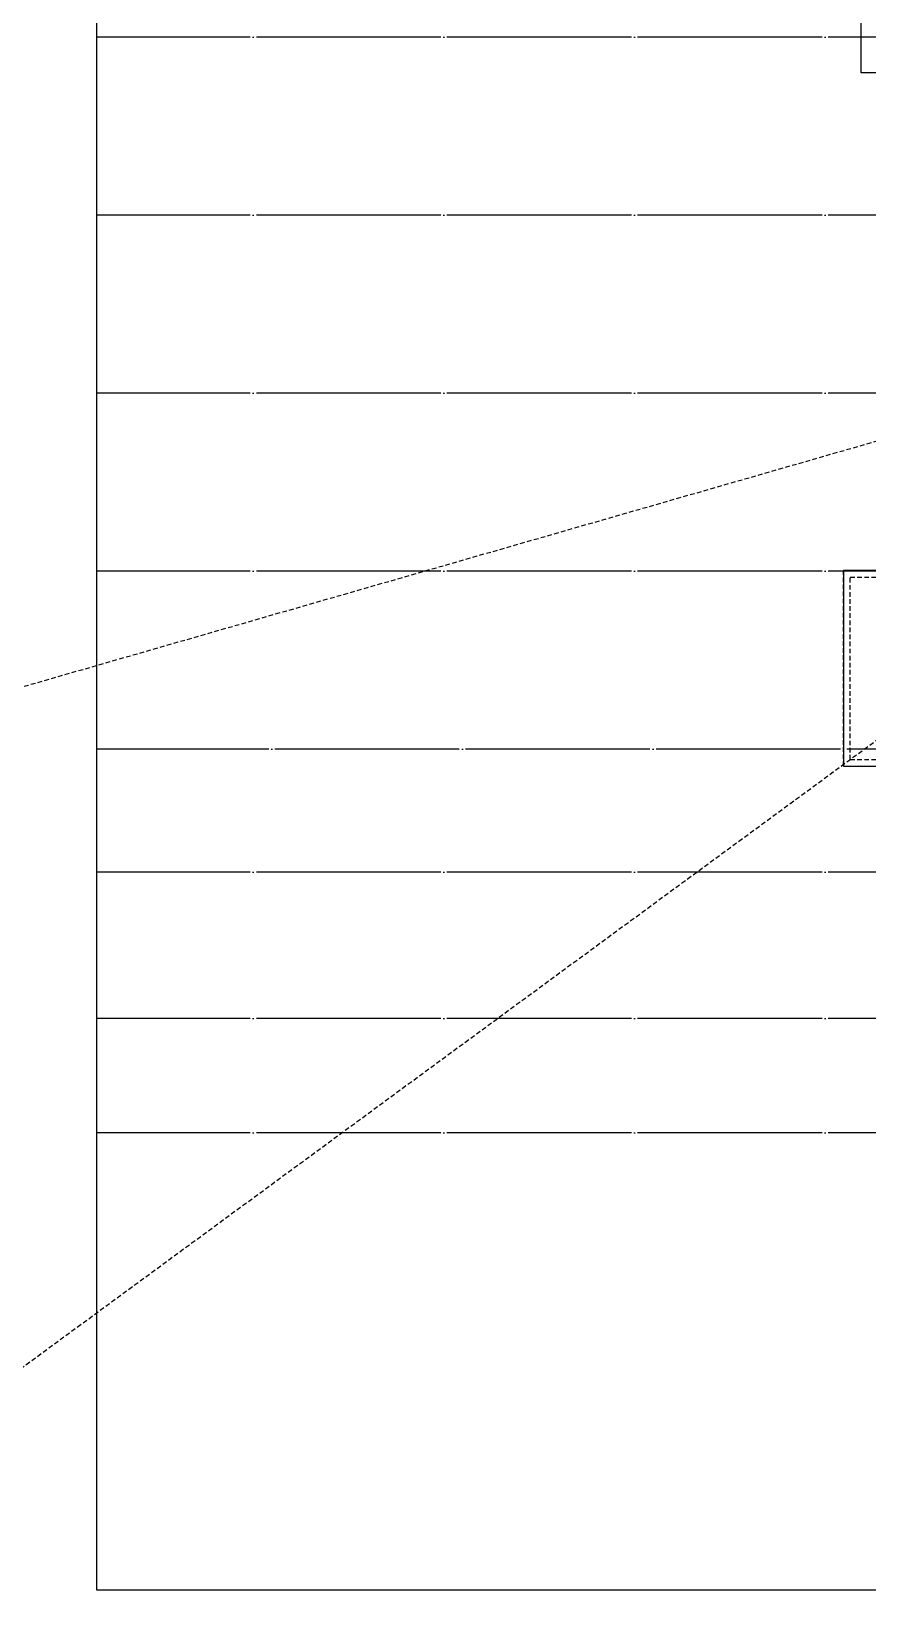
# Model space of a CAD drawing. Header units: millimetres. Extents: x 327808 to 2562540, y -728300 to 402793.
# Drawn here: x 2222577 to 2260628, y -681103 to -609000 of the extents above; entities that cross this region are included whole.
import ezdxf
from ezdxf.xclip import XClip

# ---------------------------------------------------------------- set-up
doc = ezdxf.new("R2010")
doc.units = ezdxf.units.MM
doc.header["$LTSCALE"] = 140
doc.header["$XCLIPFRAME"] = 0
doc.linetypes.add('XS-지하주차장$0$CEN', pattern=[62, 60, -1, 0, -1])
doc.linetypes.add('XS-지하주차장$0$HID', pattern=[2.3, 1.5, -0.8])
doc.layers.add('XS-지하주차장$0$0106', color=3, linetype='XS-지하주차장$0$HID', plot=False)
doc.layers.add('XS-지하주차장$0$DEFPOINT', color=144, linetype='Continuous', plot=False)
for name, color, linetype in [('XS-지하주차장$0$CEN-P', 14, 'XS-지하주차장$0$CEN'), ('XS-지하주차장$0$EL7', 7, 'Continuous'), ('XS-지하주차장$0$W1-H', 11, 'XS-지하주차장$0$HID')]:
    doc.layers.add(name, color=color, linetype=linetype)

# ---------------------------------------------------------------- blocks, each defined once
blk = doc.blocks.new('XS-지하주차장$0$B1-W')
at = {"layer": 'XS-지하주차장$0$W1-H'}
for p, q in [((-700, 48240), (-700, 117397)), ((300, 48240), (-700, 48240)), ((-1500, 16695), (-1500, 25595)), ((-1500, 25595), (300, 25595)), ((-1200, 25295), (300, 25295)), ((-1200, 16995), (-1200, 25295)), ((-1500, 16695), (0, 16695)), ((-1200, 16995), (0, 16995))]:
    blk.add_line(p, q, dxfattribs=at)
blk = doc.blocks.new('XS-지하주차장')
at = {"layer": 'XS-지하주차장$0$0106'}
for p, q in [((330686, -80278), (969305, 103348)), ((966618, 91902), (731996, -80278))]:
    blk.add_line(p, q, dxfattribs=at)
at = {"layer": 'XS-지하주차장$0$CEN-P'}
for p, q in [((1148490, 119050), (924510, 119050)), ((1148490, 110950), (924510, 110950)), ((1148490, 102850), (924510, 102850)), ((1148490, 94750), (924510, 94750)), ((1027810, 86650), (924510, 86650)), ((1148490, 81050), (924510, 81050)), ((1148490, 74400), (924510, 74400)), ((1148490, 69200), (924510, 69200))]:
    blk.add_line(p, q, dxfattribs=at)
at = {"layer": 'XS-지하주차장$0$DEFPOINT'}
blk.add_lwpolyline([(924510, 48390), (924510, 243390), (1148490, 243390), (1148490, 48390)], close=True, dxfattribs=at)
at = {"layer": 'XS-지하주차장$0$EL7'}
for points in [[(960310, 117430), (959310, 117430), (959310, 186587)], [(960310, 94785), (958510, 94785), (958510, 85885), (960010, 85885)]]:
    blk.add_lwpolyline(points, dxfattribs=at)
at = {"layer": 'XS-지하주차장$0$W1-H'}
blk.add_blockref('XS-지하주차장$0$B1-W', (960010, 69190), dxfattribs=at)

msp = doc.modelspace()

# ---------------------------------------------------------------- block references
ref = msp.add_blockref('XS-지하주차장', (1301040, -728300))
XClip(ref).set_block_clipping_path([(0, -0.0000000001), (1261500, 297000)])

doc.saveas('drawing.dxf')
